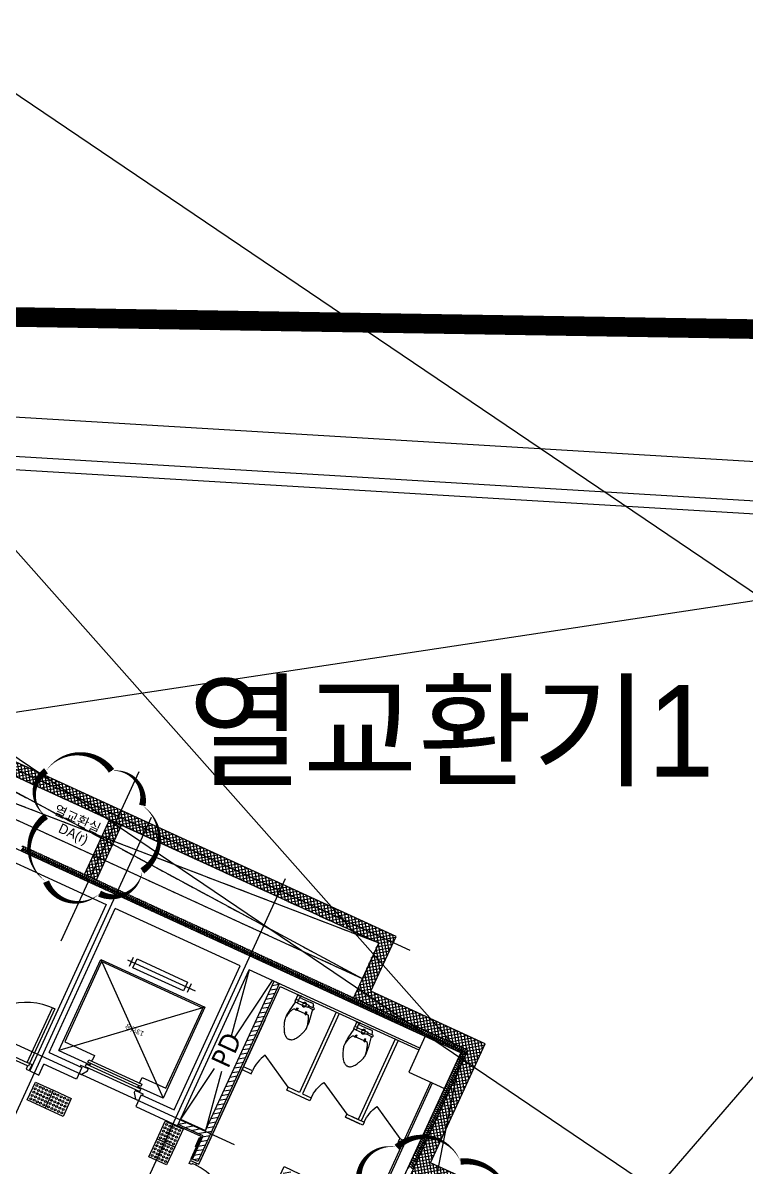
# Model space of a CAD drawing. Header units: millimetres. Extents: x -21000 to 567700, y 435000 to 850800.
# Drawn here: x 51210 to 62262, y 725484 to 742973 of the extents above; entities that cross this region are included whole.
import ezdxf
from ezdxf.enums import TextEntityAlignment as Align
from ezdxf.xclip import XClip

# ---------------------------------------------------------------- set-up
doc = ezdxf.new("R2010")
doc.units = ezdxf.units.MM
doc.header["$LTSCALE"] = 700
doc.header["$XCLIPFRAME"] = 2
for name, pattern in [('AB_Pbase$0$AB_Pbase$0$CEN', [62, 60, -1, 0, -1]), ('AB_Pbase$0$AB_Pbase$0$HID', [2.3, 1.5, -0.8]), ('AB_Pbase$0$HIDDEN1', [0.375, 0.25, -0.125]), ('AB_Pbase$0$PHANTOMX2', [5, 2.5, -0.5, 0.5, -0.5, 0.5, -0.5]), ('AB_Pbase$0$주차장기둥$0$CEN', [62, 60, -1, 0, -1]), ('AB_Pbase$0$지하1층 동골조$0$PHANTOMX2', [5, 2.5, -0.5, 0.5, -0.5, 0.5, -0.5])]:
    doc.linetypes.add(name, pattern=pattern)
doc.layers.get('0').update_dxf_attribs({"color": 2})
for name, color, linetype, plot in [('2001 수정', 151, 'Continuous', False), ('AB_Pbase$0$AB_Pbase$0$Defponts', 161, 'Continuous', False), ('AB_Pbase$0$AB_Pbase_지붕층_구조도void$0$DEF_TEXT', 221, 'Continuous', False), ('AB_Pbase$0$AB_Pbase_지하1층_구조도void$0$DEF_TEXT', 221, 'Continuous', False), ('AB_Pbase$0$Defponts', 161, 'Continuous', False), ('AB_Pbase$0$지하1층 동골조$0$Defpoints1', 235, 'Continuous', False)]:
    doc.layers.add(name, color=color, linetype=linetype, plot=plot)
for name, color, linetype in [('AB_Pbase$0$AA-XXXX-CNTL', 1, 'Continuous'), ('AB_Pbase$0$AB_Pbase$0$AB_Shops$0$AB_Shops$0$점자블럭', 5, 'Continuous'), ('AB_Pbase$0$AB_Pbase$0$CEN', 1, 'AB_Pbase$0$AB_Pbase$0$CEN'), ('AB_Pbase$0$AB_Pbase$0$DOOR', 4, 'Continuous'), ('AB_Pbase$0$AB_Pbase$0$ELE8', 8, 'Continuous'), ('AB_Pbase$0$AB_Pbase$0$FIN', 6, 'Continuous'), ('AB_Pbase$0$AB_Pbase$0$insul', 8, 'Continuous'), ('AB_Pbase$0$AB_Pbase$0$void', 1, 'AB_Pbase$0$AB_Pbase$0$HID'), ('AB_Pbase$0$AB_Pbase$0$WIN', 4, 'Continuous'), ('AB_Pbase$0$AB_Pbase$0$WIN1', 1, 'Continuous'), ('AB_Pbase$0$AB_Pbase$0$지하벽체', 7, 'Continuous'), ('AB_Pbase$0$AB_Shops$0$BF 검토1', 10, 'Continuous'), ('AB_Pbase$0$AB_Shops$0$fix', 6, 'Continuous'), ('AB_Pbase$0$AB_Shops$0$TOIL', 4, 'Continuous'), ('AB_Pbase$0$da-open con', 1, 'Continuous'), ('AB_Pbase$0$da-open hid', 8, 'AB_Pbase$0$HIDDEN1'), ('AB_Pbase$0$DOOR', 4, 'Continuous'), ('AB_Pbase$0$FIN', 6, 'Continuous'), ('AB_Pbase$0$HAT', 8, 'Continuous'), ('AB_Pbase$0$HAT-BR', 5, 'Continuous'), ('AB_Pbase$0$INS', 8, 'Continuous'), ('AB_Pbase$0$SITE', 3, 'AB_Pbase$0$PHANTOMX2'), ('AB_Pbase$0$TEX', 3, 'Continuous'), ('AB_Pbase$0$WAL', 3, 'Continuous'), ('AB_Pbase$0$주차장기둥$0$CEN_P', 244, 'AB_Pbase$0$주차장기둥$0$CEN')]:
    doc.layers.add(name, color=color, linetype=linetype)
doc.styles.add('AB_Pbase$0$AB_Pbase$0$돋움', font='')
doc.styles.add('AB_Pbase$0$AB_Pbase_지붕층_구조도void$0$AB_site$0$AB_site$0$돋움', font='')
doc.styles.add('AB_Pbase$0$돋움', font='')
doc.styles.add('AB_Pbase$0$돋음체', font='malgun.ttf')
doc.styles.get('AB_Pbase$0$AB_Pbase$0$돋움').set_extended_font_data('Dotum')
doc.styles.get('AB_Pbase$0$AB_Pbase_지붕층_구조도void$0$AB_site$0$AB_site$0$돋움').set_extended_font_data('Dotum')
doc.styles.get('AB_Pbase$0$돋움').set_extended_font_data('Dotum')

# ---------------------------------------------------------------- blocks, each defined once
blk = doc.blocks.new('AB_Pbase$0$SITE0917')
at = {"layer": 'AB_Pbase$0$SITE', "ltscale": 4, "const_width": 300, "flags": 128}
blk.add_lwpolyline([(166790, 14282), (166796, 12458), (166803, 9905), (165179, 5176), (118539, -54372), (114046, -52298), (105316, -48298), (96846, -44418), (95856, -43968), (88256, -40478), (81076, -37188), (79666, -36528), (79666, -36528), (79666, -36528), (51296, -23518), (51296, -23518), (51296, -23518), (51296, -23518), (24886, -11398), (16536, -7578), (0, 0), (0, 0), (4267, 9299), (5687, 12403), (9896, 21572), (16196, 35292), (20268, 44180), (40845, 43843), (85590, 33566), (130335, 23288), (156238, 14282), (166790, 14282)], dxfattribs=at)
blk = doc.blocks.new('AB_Pbase$0$AB_Pbase$0$A$C2B26199C')
at = {"layer": 'AB_Pbase$0$AB_Pbase$0$ELE8'}
for p, q in [((1055, 1011), (1055, 2001)), ((1100, 2016), (1100, 1036))]:
    blk.add_line(p, q, dxfattribs=at)
at = {"layer": 'AB_Pbase$0$AB_Pbase$0$WIN'}
for points in [[(1055, 2001), (1000, 2001), (1000, 2056), (1100, 2056), (1100, 2016), (1055, 2016)], [(1055, 1011), (1000, 1011), (1000, 956), (1100, 956), (1100, 996), (1055, 996)], [(1100, 996), (1100, 1036), (2020, 1036), (2020, 996)]]:
    blk.add_lwpolyline(points, close=True, dxfattribs=at)
at = {"layer": 'AB_Pbase$0$AB_Pbase$0$WIN1'}
blk.add_arc((1010, 1010), 1010, 359.2049, 84.8935, dxfattribs=at)
blk = doc.blocks.new('AB_Pbase$0$AB_Pbase$0$AB_Shops$0$AB_Shops$0$점자블럭')
at = {"layer": 'AB_Pbase$0$AB_Pbase$0$AB_Shops$0$AB_Shops$0$점자블럭', "extrusion": (0, 0, -1)}
blk.add_lwpolyline([(0, 0), (300, 0), (300, 300), (0, 300)], close=True, dxfattribs=at)
at = {"layer": 'AB_Pbase$0$AB_Pbase$0$AB_Shops$0$AB_Shops$0$점자블럭', "color": 250}
for centre in [(-260, 260), (-260, 205), (-205, 260), (-205, 205), (-150, 260), (-150, 205), (-95, 260), (-95, 205), (-40, 260), (-40, 205), (-260, 150), (-260, 95), (-260, 40), (-205, 150), (-205, 95), (-205, 40), (-150, 150), (-150, 95), (-150, 40), (-95, 150), (-95, 95), (-95, 40), (-40, 150), (-40, 95), (-40, 40)]:
    blk.add_circle(centre, 15, dxfattribs=at)
blk = doc.blocks.new('AB_Pbase$0$AB_Shops$0$A$C4FB110F822')
at = {"layer": 'AB_Pbase$0$AB_Shops$0$fix'}
for p, q in [((10, 400), (38, 558)), ((20, 670), (15, 680)), ((15, 680), (85, 680)), ((30, 670), (20, 670)), ((30, 595), (30, 670)), ((30, 670), (70, 670)), ((65, 600), (165, 600)), ((65, 560), (165, 560)), ((80, 670), (70, 670)), ((70, 670), (70, 649)), ((70, 595), (70, 649)), ((85, 680), (80, 670)), ((105, 650), (180, 650)), ((180, 650), (255, 650)), ((195, 600), (245, 600)), ((245, 560), (195, 560)), ((245, 600), (245, 560)), ((310, 625), (316, 594)), ((316, 594), (330, 595)), ((321, 566), (350, 400)), ((330, 565), (321, 566)), ((65, 460), (180, 460)), ((95, 490), (115, 490)), ((95, 450), (95, 490)), ((115, 450), (95, 450)), ((115, 490), (115, 450)), ((180, 460), (295, 460)), ((245, 490), (245, 450)), ((265, 490), (245, 490)), ((245, 450), (265, 450)), ((265, 450), (265, 490))]:
    blk.add_line(p, q, dxfattribs=at)
blk.add_lwpolyline([(245, 590), (316, 594, -1.060552)], format="xyb", dxfattribs=at)
blk.add_lwpolyline([(321, 566), (245, 570)], dxfattribs=at)
for centre in [(50, 580), (180, 580)]:
    blk.add_circle(centre, 25, dxfattribs=at)
for centre, radius, start, end in [((50, 580), 25, 143.1301, 241.0628), ((105, 187), 463, 90, 94.3383), ((180, 580), 35, 34.8499, 145.1501), ((180, 580), 35, 214.8499, 325.1501), ((255, 187), 463, 84.2894, 90), ((301, 643), 5.01, 27.0737, 84.2894), ((287, 636), 20, 14.0362, 27.0737), ((63, 580), 251, 10.3597, 14.0362), ((331, 580), 15, 266.6335, 93.3665), ((773, 268), 775, 170.1534, 175.2364), ((597, 209), 599, 164.0546, 168.3435), ((246, 309), 234, 157.1947, 164.0546), ((309, 283), 303, 153.4349, 157.1947), ((463, 206), 475, 150.4325, 153.4349), ((202, 354), 174, 143.1301, 150.4325), ((65, 456), 3.54, 90, 143.1301), ((295, 448), 12.3, 45, 90), ((265, 418), 54.8, 24.0722, 45), ((49, 321), 291, 20.556, 24.0722), ((-206, 226), 564, 18.0286, 20.556), ((-682, 71), 1064, 15.9454, 18.0286), ((-455, 136), 828, 13.5834, 15.9454), ((-413, 268), 775, 4.7636, 9.8466), ((441, 295), 441, 175.2364, 181.9723), ((303, 290), 304, 181.9723, 188.7462), ((214, 277), 213, 188.7462, 196.8361), ((340, 262), 337, 168.3435, 175.6013), ((446, 347), 456, 196.8361, 198.4349), ((969, 521), 1007, 198.4349, 199.5108), ((550, 373), 562, 199.5108, 203.9625), ((-190, 373), 562, 336.0375, 340.4892), ((-609, 521), 1007, 340.4892, 341.5651), ((-86, 347), 456, 341.5651, 343.1639), ((113, 273), 244, 4.3987, 13.5834), ((146, 277), 213, 343.1639, 351.2538), ((57, 290), 304, 351.2538, 358.0277), ((-81, 295), 441, 358.0277, 4.7636), ((847, 505), 887, 203.9625, 207.5073), ((253, 195), 217, 207.5073, 216.8699), ((297, 229), 273, 216.8699, 225.2192), ((221, 152), 165, 225.2192, 236.3099), ((176, 84), 82.6, 236.3099, 252.0099), ((183, 108), 108, 252.0099, 260.5377), ((180, 88), 87.7, 260.5377, 270), ((180, 88), 87.7, 270, 279.4623), ((177, 108), 108, 279.4623, 287.9901), ((184, 84), 82.6, 287.9901, 303.6901), ((139, 152), 165, 303.6901, 314.7808), ((63, 229), 273, 314.7808, 323.1301), ((107, 195), 217, 323.1301, 332.4927), ((-487, 505), 887, 332.4927, 336.0375)]:
    blk.add_arc(centre, radius, start, end, dxfattribs=at)
blk = doc.blocks.new('AB_Pbase$0$D1000', base_point=(743247, 415397))
at = {"layer": 'AB_Pbase$0$DOOR'}
for points in [[(743317, 415397), (743277, 415397), (743277, 416337), (743317, 416337)], [(743277, 415397), (743277, 415342), (743297, 415342), (743297, 415297), (743247, 415297), (743247, 415397)], [(744217, 415397), (744217, 415342), (744197, 415342), (744197, 415297), (744247, 415297), (744247, 415397)]]:
    blk.add_lwpolyline(points, close=True, dxfattribs=at)
blk.add_arc((743277, 415397), 940, 0, 90, dxfattribs=at)
blk = doc.blocks.new('AB_Pbase$0$지하1층 동골조')
at = {"layer": 'AB_Pbase$0$지하1층 동골조$0$Defpoints1', "linetype": 'AB_Pbase$0$지하1층 동골조$0$PHANTOMX2', "ltscale": 2, "flags": 128}
blk.add_lwpolyline([(48251, 68654), (37700, 68654), (11797, 77660), (-32949, 87937), (-77694, 98214), (-98271, 98552)], dxfattribs=at)
blk = doc.blocks.new('AB_Pbase$0$AB_Pbase_지하1층_골조')
for p, q in [((49381, 737051), (69994, 735814)), ((49755, 736428), (70382, 735190)), ((57358, 727484), (47687, 731921)), ((54530, 728561), (52621, 729437)), ((53520, 726362), (54530, 728561)), ((54530, 728561), (54520, 728565)), ((53573, 726117), (54666, 728499)), ((57274, 727302), (54666, 728499)), ((51612, 727238), (52112, 727008)), ((52028, 726826), (51528, 727056)), ((52112, 727008), (52028, 726826)), ((55052, 721500), (57471, 726771)), ((55234, 721416), (57653, 726688)), ((53020, 726591), (52937, 726409)), ((53020, 726591), (53520, 726362)), ((52937, 726409), (53573, 726117))]:
    blk.add_line(p, q)
for points in [[(50382, 727604), (46247, 729501), (47331, 731864), (52485, 729500), (51317, 726955), (51453, 726892), (51528, 727056)], [(51612, 727238), (52621, 729437)]]:
    blk.add_lwpolyline(points)
blk.add_lwpolyline([(57653, 726688), (57903, 727233), (57358, 727484), (57108, 726938)], close=True)
blk = doc.blocks.new('AB_Pbase$0$주차장기둥$0$cen 1bl 지하')
at = {"layer": 'AB_Pbase$0$주차장기둥$0$CEN_P', "color": 5}
for p, q in [((-5127, 52766), (139020, 39974)), ((-5869, 44399), (138277, 31607))]:
    blk.add_line(p, q, dxfattribs=at)
blk = doc.blocks.new('AB_Pbase$0$주차장기둥')
at = {"rotation": 1.99999810188403}
blk.add_blockref('AB_Pbase$0$주차장기둥$0$cen 1bl 지하', (-253926, 27514), dxfattribs=at)
blk = doc.blocks.new('AB_Pbase$0$AB_Pbase_지붕층_구조도void')
for p, q in [((-1277, -4222), (7016, -8687)), ((7267, -8142), (-1527, -4767))]:
    blk.add_line(p, q)
blk.add_lwpolyline([(7267, -8142), (7016, -8687), (-1527, -4767), (-1277, -4222), (7267, -8142)])
at = {"layer": 'AB_Pbase$0$AB_Pbase_지붕층_구조도void$0$DEF_TEXT', "style": 'AB_Pbase$0$AB_Pbase_지붕층_구조도void$0$AB_site$0$AB_site$0$돋움'}
for s, p in [('열교환실', (2665, -6247)), ('DA(r)', (2595, -6490))]:
    blk.add_text(s, height=150, rotation=335.443, dxfattribs=at).set_placement(p, align=Align.MIDDLE)
blk = doc.blocks.new('AB_Pbase$0$AB_Pbase_지하1층_구조도void', base_point=(49381, 737051))
at = {"linetype": 'ByBlock'}
for p, q in [((57903, 727233), (49755, 736428)), ((47687, 731921), (69604, 735237)), ((52481, 715418), (69604, 735237)), ((57903, 727233), (55319, 714116))]:
    blk.add_line(p, q, dxfattribs=at)
blk.add_lwpolyline([(56648, 728910), (56398, 728364), (47854, 732284), (48104, 732830)], close=True, dxfattribs=at)
for points in [[(56398, 728364), (48104, 732830)], [(47854, 732284), (56648, 728910)]]:
    blk.add_lwpolyline(points, dxfattribs=at)
at = {"layer": 'AB_Pbase$0$AB_Pbase_지하1층_구조도void$0$DEF_TEXT'}
for p, q in [((49755, 736428), (69604, 735237)), ((57903, 727233), (47687, 731921)), ((52481, 715418), (57903, 727233))]:
    blk.add_line(p, q, dxfattribs=at)
blk = doc.blocks.new('AB_Pbase$0$실명')
at = {"layer": 'AB_Pbase$0$Defponts', "style": 'AB_Pbase$0$돋움'}
blk.add_text('열교환기1 상부', height=1400, dxfattribs=at).set_placement((74739, -99397))
blk = doc.blocks.new('AB_Pbase')
at = {"layer": 'AB_Pbase$0$HAT'}
h = blk.add_hatch(dxfattribs=at)
h.set_pattern_fill('NET', color=256, scale=15, angle=100)
h.paths.add_polyline_path([(48104, 732830), (52535, 730797), (52151, 729961), (52333, 729877), (52717, 730713), (56639, 728914), (56264, 728073), (58009, 727273), (54371, 719342), (54553, 719259), (56646, 723822), (57691, 723342), (57746, 723460), (60717, 722097), (58958, 719496), (59124, 719384), (62205, 723940), (62039, 724052), (60831, 722265), (57874, 723621), (58529, 725048), (57438, 725549), (58274, 727371), (56529, 728172), (56913, 729008), (48506, 732866), (48433, 732899), (48306, 732957), (48324, 732949), (48188, 733012)])
h.paths.add_polyline_path([(57355, 725367), (56729, 724003)], flags=0)
h.paths.add_polyline_path([(57355, 725367), (56729, 724003)], flags=16)
h.paths.add_polyline_path([(56730, 724003), (57355, 725367), (58264, 724950), (57638, 723587)], flags=16)
at = {"layer": 'AB_Pbase$0$HAT-BR'}
h = blk.add_hatch(dxfattribs=at)
h.set_pattern_fill('ANSI31', color=256, scale=20, angle=145)
edge = h.paths.add_edge_path()
edge.add_line((56187, 723972), (54823, 724598))
edge.add_line((54823, 724598), (54544, 723989))
edge.add_line((54544, 723989), (53317, 724552))
edge.add_line((53317, 724552), (53359, 724643))
edge.add_line((53359, 724643), (54404, 724163))
edge.add_line((54404, 724163), (54725, 724863))
edge.add_line((54725, 724863), (54907, 724779))
edge.add_line((54907, 724779), (55215, 725452))
edge.add_line((55215, 725452), (55397, 725369))
edge.add_line((55397, 725369), (55088, 724696))
edge.add_line((55088, 724696), (56270, 724154))
edge.add_line((56270, 724154), (56187, 723972))
edge.add_line((54651, 721585), (54689, 721667))
edge.add_line((54689, 721667), (52544, 722651))
edge.add_line((52544, 722651), (52961, 723560))
edge.add_line((52961, 723560), (52879, 723597))
edge.add_line((52879, 723597), (52274, 722279))
edge.add_line((52274, 722279), (52356, 722242))
edge.add_line((52356, 722242), (52506, 722569))
edge.add_line((52506, 722569), (54651, 721585))
edge.add_line((50380, 718032), (49699, 718345))
edge.add_line((49699, 718345), (49661, 718263))
edge.add_line((49661, 718263), (50343, 717950))
edge.add_line((49717, 716587), (49036, 716900))
edge.add_line((49036, 716900), (48998, 716818))
edge.add_line((48998, 716818), (49680, 716505))
h.paths.add_polyline_path([(53882, 725568), (53801, 725606), (53963, 725960), (53582, 726136), (53619, 726217), (54001, 726042), (55048, 728324), (55129, 728286)])
h.paths.add_polyline_path([(42881, 697708), (42799, 697746), (45343, 703290), (45425, 703252)])
edge = h.paths.add_edge_path()
edge.add_line((50380, 718032), (50343, 717950))
edge.add_line((49717, 716587), (49680, 716505))
edge.add_line((51013, 715431), (48469, 709887))
edge.add_line((48469, 709887), (48388, 709925))
edge.add_line((48388, 709925), (50932, 715469))
edge.add_line((50932, 715469), (51013, 715431))
edge.add_line((48219, 709342), (45675, 703798))
edge.add_line((45675, 703798), (45593, 703835))
edge.add_line((45593, 703835), (48137, 709379))
edge.add_line((48137, 709379), (48219, 709342))
at = {"layer": 'AB_Pbase$0$AA-XXXX-CNTL'}
for p, q in [((47101, 733400), (57122, 728802)), ((52980, 731528), (51792, 728937)), ((50839, 725733), (53178, 730832)), ((52817, 724649), (55223, 729893))]:
    blk.add_line(p, q, dxfattribs=at)
at = {"layer": 'AB_Pbase$0$AB_Pbase$0$CEN'}
blk.add_line((50851, 727477), (54441, 725829), dxfattribs=at)
at = {"layer": 'AB_Pbase$0$AB_Pbase$0$ELE8'}
for p, q in [((52401, 728658), (53352, 726536)), ((52810, 728651), (53842, 728178)), ((52838, 728556), (52901, 728692)), ((53782, 728288), (53720, 728152))]:
    blk.add_line(p, q, dxfattribs=at)
for points in [[(53991, 727928), (51762, 727265), (52401, 728658), (53991, 727928), (53352, 726536), (52966, 726713), (52971, 726724), (52980, 726720)], [(53005, 726774), (52996, 726778), (53032, 726856), (53395, 726689), (53958, 727916), (52413, 728625), (51850, 727398), (52305, 727189), (52269, 727112), (52260, 727116)], [(51762, 727265), (52239, 727046), (52244, 727057), (52235, 727062), (52244, 727057)]]:
    blk.add_lwpolyline(points, dxfattribs=at)
for points in [[(53728, 728313), (53665, 728177), (52893, 728531), (52955, 728667)], [(53015, 726676), (52179, 727060), (52162, 727023), (52999, 726640)], [(52203, 727087), (52220, 727124), (53028, 726752), (53012, 726716)]]:
    blk.add_lwpolyline(points, close=True, dxfattribs=at)
for points in [[(52198, 726957, 0.066661), (52199, 726958), (52209, 726980, 0.414214), (52206, 726987), (52097, 727037, 0.414214), (52090, 727034), (52084, 727021)], [(52070, 726917), (52103, 726902, 0.338213), (52109, 726904), (52198, 726957)], [(52916, 726627, -0.066661), (52917, 726629), (52927, 726651, -0.414214), (52933, 726653), (53042, 726603, -0.414214), (53045, 726596), (53039, 726583)], [(52970, 726504), (52937, 726520, -0.338213), (52934, 726525), (52916, 726627)]]:
    blk.add_lwpolyline(points, format="xyb", dxfattribs=at)
at = {"layer": 'AB_Pbase$0$AB_Pbase$0$FIN'}
blk.add_line((54906, 727728), (53910, 725556), dxfattribs=at)
blk.add_lwpolyline([(53782, 725614), (53937, 725951), (53573, 726117)], dxfattribs=at)
at = {"layer": 'AB_Pbase$0$AB_Pbase$0$insul'}
blk.add_lwpolyline([(57936, 727306), (56400, 728011)], dxfattribs=at)
at = {"layer": 'AB_Pbase$0$AB_Pbase$0$void'}
for p, q in [((54666, 728499), (54001, 726042)), ((55020, 728336), (53619, 726217))]:
    blk.add_line(p, q, dxfattribs=at)
at = {"layer": 'AB_Pbase$0$AB_Pbase$0$지하벽체'}
blk.add_line((54530, 728561), (54520, 728565), dxfattribs=at)
at = {"layer": 'AB_Pbase$0$AB_Shops$0$BF 검토1', "color": 6}
blk.add_lwpolyline([(53846, 725800), (53908, 725936), (53926, 725928), (53885, 725837), (53864, 725792), (53846, 725800)], dxfattribs=at)
at = {"layer": 'AB_Pbase$0$AB_Shops$0$BF 검토1', "color": 8}
blk.add_solid([(53864, 725792), (53846, 725800), (53926, 725928), (53908, 725936)], dxfattribs=at)
at = {"layer": 'AB_Pbase$0$AB_Shops$0$TOIL'}
for p, q in [((56044, 727833), (55481, 726606)), ((56898, 727441), (56335, 726214)), ((56944, 727420), (56381, 726193)), ((55242, 726661), (55263, 726706))]:
    blk.add_line(p, q, dxfattribs=at)
for points in [[(55999, 727854), (55435, 726627), (55263, 726706), (54911, 727193, 0.129327), (54717, 726957)], [(55617, 726544, -0.129327), (55811, 726780), (56163, 726294)], [(56244, 726256), (56426, 726173, -0.129327), (56620, 726409), (56972, 725922)]]:
    blk.add_lwpolyline(points, format="xyb", dxfattribs=at)
for points in [[(54560, 726974), (54697, 726911), (54717, 726957), (54581, 727019)], [(55481, 726606), (55617, 726544), (55596, 726498), (55242, 726661)], [(56142, 726248), (56163, 726294), (56335, 726214)], [(56426, 726173), (56405, 726127), (56142, 726248), (56360, 726148)], [(56951, 725877), (56972, 725922), (57035, 725893)], [(57014, 725848), (56951, 725877)]]:
    blk.add_lwpolyline(points, dxfattribs=at)
at = {"layer": 'AB_Pbase$0$FIN'}
blk.add_line((49880, 736220), (69474, 735044), dxfattribs=at)
for points in [[(53937, 725951), (53770, 725587), (53897, 725529), (55144, 728246), (57262, 727275)], [(53444, 724636), (54389, 724203), (54710, 724903), (54892, 724819), (55201, 725492), (55437, 725383), (55128, 724711), (56255, 724194), (57444, 726784)]]:
    blk.add_lwpolyline(points, dxfattribs=at)
at = {"layer": 'AB_Pbase$0$INS'}
for points in [[(51194, 730379, -1.337394), (51219, 730368), (51191, 730335, 1.337394), (51216, 730323), (51223, 730366, -1.337395), (51249, 730354), (51220, 730321, 1.337394), (51246, 730309), (51252, 730353, -1.337394), (51278, 730341), (51249, 730308, 1.337394), (51275, 730296), (51281, 730339, -1.337395), (51307, 730328), (51278, 730295, 1.337395), (51304, 730283), (51310, 730326, -1.337394), (51336, 730314), (51307, 730281, 1.337394), (51333, 730269), (51339, 730313, -1.337394), (51365, 730301), (51336, 730268, 1.337395), (51362, 730256), (51368, 730299, -1.337395), (51394, 730288), (51365, 730255, 1.337394), (51391, 730243), (51397, 730286, -1.337394), (51423, 730274), (51394, 730241, 1.337394), (51420, 730229), (51426, 730273, -1.337394), (51452, 730261), (51423, 730228, 1.337394), (51449, 730216), (51455, 730259, -1.337394), (51481, 730248), (51452, 730215, 1.337394), (51478, 730203), (51485, 730246, -1.337394), (51510, 730234), (51482, 730201, 1.337395), (51507, 730189), (51514, 730233, -1.337395), (51539, 730221), (51511, 730188, 1.337395), (51536, 730176), (51543, 730219, -1.337395), (51568, 730208), (51540, 730174, 1.337394), (51566, 730163), (51572, 730206, -1.337394), (51598, 730194), (51569, 730161, 1.337394), (51595, 730149), (51601, 730193, -1.337394), (51627, 730181), (51598, 730148, 1.337394), (51624, 730136), (51630, 730179, -1.337395), (51656, 730167), (51627, 730134, 1.337395), (51653, 730123), (51659, 730166, -1.337395), (51685, 730154), (51656, 730121, 1.337395), (51682, 730109), (51688, 730153, -1.337394), (51714, 730141), (51685, 730108, 1.337395), (51711, 730096), (51717, 730139, -1.337394), (51743, 730127), (51714, 730094, 1.337394), (51740, 730083), (51746, 730126, -1.337394), (51772, 730114), (51743, 730081, 1.337394), (51769, 730069), (51775, 730113, -1.337394), (51801, 730101), (51772, 730068, 1.337395), (51798, 730056), (51804, 730099, -1.337394), (51830, 730087), (51801, 730054, 1.337394), (51827, 730043), (51834, 730086, -1.337394), (51859, 730074), (51831, 730041, 1.337394), (51856, 730029), (51863, 730073, -1.337394), (51888, 730061), (51860, 730028, 1.337394), (51885, 730016), (51892, 730059, -1.337394), (51918, 730047), (51889, 730014, 1.337394), (51915, 730003), (51921, 730046, -1.337394), (51947, 730034), (51918, 730001, 1.337394), (51944, 729989), (51950, 730033, -1.337395), (51976, 730021), (51947, 729988, 1.337395), (51973, 729976), (51979, 730019, -1.337395), (52005, 730007), (51976, 729974, 1.337395), (52002, 729962), (52008, 730006, -1.337394), (52034, 729994), (52005, 729961, 1.337394), (52031, 729949), (52037, 729993, -1.337395), (52063, 729981), (52034, 729948, 1.337395), (52060, 729936), (52066, 729979, -1.337394), (52092, 729967), (52063, 729934, 1.337394), (52089, 729922), (52095, 729966, -1.337395), (52121, 729954), (52092, 729921, 1.337395), (52118, 729909), (52124, 729952, -1.337395), (52150, 729941), (52121, 729908, 1.337395), (52147, 729896), (52153, 729939, -1.337395), (52179, 729927), (52151, 729894, 1.337394), (52176, 729882), (52183, 729926, -1.337395), (52208, 729914), (52180, 729881, 1.337395), (52205, 729869), (52212, 729912, -1.337395), (52237, 729901), (52209, 729868, 1.337394), (52234, 729856), (52241, 729899, -1.337394), (52267, 729887), (52238, 729854, 1.337394), (52264, 729842), (52270, 729886, -1.337394), (52296, 729874), (52267, 729841, 1.337395), (52293, 729829), (52299, 729872, -1.337395), (52325, 729861), (52296, 729828, 1.337395), (52322, 729816), (52328, 729859, -1.337394), (52354, 729847), (52325, 729814, 1.337394), (52351, 729802), (52357, 729846, -1.337394), (52383, 729834), (52354, 729801, 1.337394), (52380, 729789), (52386, 729832, -1.337395), (52412, 729821), (52383, 729788, 1.337394), (52409, 729776), (52415, 729819, -1.337394), (52441, 729807), (52412, 729774, 1.337394), (52438, 729762), (52444, 729806, -1.337394), (52470, 729794), (52441, 729761, 1.337394), (52467, 729749), (52473, 729792, -1.337395), (52499, 729781), (52470, 729748, 1.337395), (52496, 729736), (52503, 729779, -1.337395), (52528, 729767), (52500, 729734, 1.337395), (52525, 729722), (52532, 729766, -1.337395), (52557, 729754), (52529, 729721, 1.337395), (52554, 729709), (52561, 729752, -1.337394), (52586, 729741), (52558, 729707, 1.337394), (52584, 729696), (52590, 729739, -1.337394), (52616, 729727), (52587, 729694, 1.337394), (52613, 729682), (52619, 729726, -1.337394), (52645, 729714), (52616, 729681, 1.337395), (52642, 729669), (52648, 729712, -1.337395), (52674, 729700), (52645, 729667, 1.337394), (52671, 729656), (52677, 729699, -1.337394), (52703, 729687), (52674, 729654, 1.337395), (52700, 729642), (52706, 729686, -1.337394), (52732, 729674), (52703, 729641, 1.337394), (52729, 729629), (52735, 729672, -1.337395), (52761, 729660), (52732, 729627, 1.337394), (52758, 729616), (52764, 729659, -1.337394), (52790, 729647), (52761, 729614, 1.337395), (52787, 729602), (52793, 729646, -1.337395), (52819, 729634), (52790, 729601, 1.337395), (52816, 729589), (52822, 729632, -1.337394), (52848, 729620), (52819, 729587, 1.337394), (52845, 729576), (52852, 729619, -1.337395), (52877, 729607), (52849, 729574, 1.337394), (52874, 729562), (52881, 729606, -1.337394), (52906, 729594), (52878, 729561, 1.337395), (52903, 729549), (52910, 729592, -1.337394), (52936, 729580), (52907, 729547, 1.337394), (52933, 729536), (52939, 729579, -1.337394), (52965, 729567), (52936, 729534, 1.337394), (52962, 729522), (52968, 729566, -1.337394), (52994, 729554), (52965, 729521, 1.337395), (52991, 729509), (52997, 729552, -1.337395), (53023, 729540), (52994, 729507, 1.337394), (53020, 729495), (53026, 729539, -1.337395), (53052, 729527), (53023, 729494, 1.337395), (53049, 729482), (53055, 729526, -1.337395), (53081, 729514), (53052, 729481, 1.337394), (53078, 729469), (53084, 729512, -1.337394), (53110, 729500), (53081, 729467, 1.337394), (53107, 729455), (53113, 729499, -1.337394), (53139, 729487), (53110, 729454, 1.337394), (53136, 729442), (53142, 729485, -1.337395), (53168, 729474), (53139, 729441, 1.337395), (53165, 729429), (53171, 729472, -1.337394), (53197, 729460), (53168, 729427, 1.337394), (53194, 729415), (53201, 729459, -1.337394), (53226, 729447), (53198, 729414, 1.337394), (53223, 729402), (53230, 729445, -1.337394), (53255, 729434), (53227, 729401, 1.337394), (53252, 729389), (53259, 729432, -1.337394), (53285, 729420), (53256, 729387, 1.337394), (53282, 729375), (53288, 729419, -1.337394), (53314, 729407), (53285, 729374, 1.337395), (53311, 729362), (53317, 729405, -1.337395), (53343, 729394), (53314, 729361, 1.337395), (53340, 729349), (53346, 729392, -1.337394), (53372, 729380), (53343, 729347, 1.337394), (53369, 729335), (53375, 729379, -1.337394), (53401, 729367), (53372, 729334, 1.337394), (53398, 729322), (53404, 729365, -1.337394), (53430, 729354), (53401, 729321, 1.337394), (53427, 729309), (53433, 729352, -1.337394), (53459, 729340), (53430, 729307, 1.337394), (53456, 729295), (53462, 729339, -1.337394), (53488, 729327), (53459, 729294, 1.337394), (53485, 729282), (53491, 729325, -1.337395), (53517, 729314), (53488, 729280, 1.337395), (53514, 729269), (53520, 729312, -1.337394), (53546, 729300), (53518, 729267, 1.337395), (53543, 729255), (53550, 729299, -1.337395), (53575, 729287), (53547, 729254, 1.337394), (53572, 729242), (53579, 729285, -1.337394), (53604, 729273), (53576, 729240, 1.337394), (53601, 729229), (53608, 729272, -1.337394), (53634, 729260), (53605, 729227, 1.337394), (53631, 729215), (53637, 729259, -1.337395), (53663, 729247), (53634, 729214, 1.337395), (53660, 729202), (53666, 729245, -1.337394), (53692, 729233), (53663, 729200, 1.337395), (53689, 729189), (53695, 729232, -1.337395), (53721, 729220), (53692, 729187, 1.337395), (53718, 729175), (53724, 729219, -1.337394), (53750, 729207), (53721, 729174, 1.337394), (53747, 729162), (53753, 729205, -1.337394), (53779, 729193), (53750, 729160, 1.337394), (53776, 729149), (53782, 729192, -1.337395), (53808, 729180), (53779, 729147, 1.337395), (53805, 729135), (53811, 729179, -1.337394), (53837, 729167), (53808, 729134, 1.337394), (53834, 729122), (53840, 729165, -1.337395), (53866, 729153), (53837, 729120, 1.337395), (53863, 729109), (53870, 729152, -1.337395), (53895, 729140), (53867, 729107, 1.337395), (53892, 729095), (53899, 729139, -1.337395), (53924, 729127), (53896, 729094, 1.337395), (53921, 729082), (53928, 729125, -1.337394), (53953, 729113), (53925, 729080, 1.337394), (53951, 729069), (53957, 729112, -1.337395), (53983, 729100), (53954, 729067, 1.337394), (53980, 729055), (53986, 729099, -1.337394), (54012, 729087), (53983, 729054, 1.337394), (54009, 729042), (54015, 729085, -1.337394), (54041, 729073), (54012, 729040, 1.337395), (54038, 729028), (54044, 729072, -1.337395), (54070, 729060), (54041, 729027, 1.337394), (54067, 729015), (54073, 729059, -1.337394), (54099, 729047), (54070, 729014, 1.337395), (54096, 729002), (54102, 729045, -1.337394), (54128, 729033), (54099, 729000, 1.337394), (54125, 728988), (54131, 729032, -1.337394), (54157, 729020), (54128, 728987, 1.337394), (54154, 728975), (54160, 729018, -1.337394), (54186, 729007), (54157, 728974, 1.337395), (54183, 728962), (54189, 729005, -1.337395), (54215, 728993), (54186, 728960, 1.337395), (54212, 728948), (54219, 728992, -1.337395), (54244, 728980), (54216, 728947, 1.337395), (54241, 728935), (54248, 728978, -1.337395), (54273, 728967), (54245, 728934, 1.337394), (54270, 728922), (54277, 728965, -1.337394), (54303, 728953), (54274, 728920, 1.337394), (54300, 728908), (54306, 728952, -1.337394), (54332, 728940), (54303, 728907, 1.337395), (54329, 728895), (54335, 728938, -1.337395), (54361, 728927), (54332, 728894, 1.337394), (54358, 728882), (54364, 728925, -1.337394), (54390, 728913), (54361, 728880, 1.337395), (54387, 728868), (54393, 728912, -1.337395), (54419, 728900), (54390, 728867, 1.337395), (54416, 728855), (54422, 728898, -1.337395), (54448, 728887), (54419, 728854, 1.337395), (54445, 728842), (54451, 728885, -1.337394), (54477, 728873), (54448, 728840, 1.337394), (54474, 728828), (54480, 728872, -1.337395), (54506, 728860), (54477, 728827, 1.337395), (54503, 728815), (54509, 728858, -1.337395), (54535, 728847), (54506, 728813, 1.337395), (54532, 728802), (54538, 728845, -1.337395), (54564, 728833), (54536, 728800, 1.337394), (54561, 728788), (54568, 728832, -1.337394), (54593, 728820), (54565, 728787, 1.337394), (54590, 728775), (54597, 728818, -1.337394), (54622, 728806), (54594, 728773, 1.337394), (54619, 728762), (54626, 728805, -1.337394), (54652, 728793), (54623, 728760, 1.337395), (54649, 728748), (54655, 728792, -1.337395), (54681, 728780), (54652, 728747, 1.337395), (54678, 728735), (54684, 728778, -1.337394), (54710, 728766), (54681, 728733, 1.337394), (54707, 728722), (54713, 728765, -1.337394), (54739, 728753), (54710, 728720, 1.337394), (54736, 728708), (54742, 728752, -1.337394), (54768, 728740), (54739, 728707, 1.337395), (54765, 728695), (54771, 728738, -1.337394), (54797, 728726), (54768, 728693, 1.337394), (54794, 728682), (54800, 728725, -1.337394), (54826, 728713), (54797, 728680, 1.337394), (54823, 728668), (54829, 728712, -1.337394), (54855, 728700), (54826, 728667, 1.337395), (54852, 728655), (54858, 728698, -1.337395), (54884, 728686), (54855, 728653, 1.337394), (54881, 728642), (54888, 728685, -1.337394), (54913, 728673), (54885, 728640, 1.337395), (54910, 728628), (54917, 728672, -1.337395), (54942, 728660), (54914, 728627, 1.337394), (54939, 728615), (54946, 728658, -1.337394), (54971, 728646), (54943, 728613, 1.337395), (54969, 728601), (54975, 728645, -1.337394), (55001, 728633), (54972, 728600, 1.337394), (54998, 728588), (55004, 728632, -1.337395), (55030, 728620), (55001, 728587, 1.337395), (55027, 728575), (55033, 728618, -1.337394), (55059, 728606), (55030, 728573, 1.337394), (55056, 728561), (55062, 728605, -1.337395), (55088, 728593), (55059, 728560, 1.337395), (55085, 728548), (55091, 728591, -1.337394), (55117, 728580), (55088, 728547, 1.337395), (55114, 728535), (55120, 728578, -1.337395), (55146, 728566), (55117, 728533, 1.337394), (55143, 728521), (55149, 728565, -1.337394), (55175, 728553), (55146, 728520, 1.337395), (55172, 728508), (55178, 728551, -1.337394), (55204, 728540), (55175, 728507, 1.337395), (55201, 728495), (55207, 728538, -1.337395), (55233, 728526), (55204, 728493, 1.337395), (55230, 728481), (55237, 728525, -1.337394), (55262, 728513), (55234, 728480, 1.337394), (55259, 728468), (55266, 728511, -1.337395), (55291, 728500), (55263, 728467, 1.337395), (55288, 728455), (55295, 728498, -1.337394), (55321, 728486), (55292, 728453, 1.337395), (55318, 728441), (55324, 728485, -1.337395), (55350, 728473), (55321, 728440, 1.337394), (55347, 728428), (55353, 728471, -1.337395), (55379, 728460), (55350, 728427, 1.337395), (55376, 728415), (55382, 728458, -1.337395), (55408, 728446), (55379, 728413, 1.337395), (55405, 728401), (55411, 728445, -1.337395), (55437, 728433), (55408, 728400, 1.337395), (55434, 728388), (55440, 728431, -1.337395), (55466, 728420), (55437, 728386, 1.337395), (55463, 728375), (55469, 728418, -1.337394), (55495, 728406), (55466, 728373, 1.337394), (55492, 728361), (55498, 728405, -1.337395), (55524, 728393), (55495, 728360, 1.337394), (55521, 728348), (55527, 728391, -1.337394), (55553, 728380), (55524, 728346, 1.337395), (55550, 728335), (55556, 728378, -1.337394), (55582, 728366), (55553, 728333, 1.337395), (55579, 728321), (55586, 728365, -1.337395), (55611, 728353), (55583, 728320, 1.337394), (55608, 728308), (55615, 728351, -1.337394), (55640, 728339), (55612, 728306, 1.337394), (55637, 728295), (55644, 728338, -1.337394), (55670, 728326), (55641, 728293, 1.337394), (55667, 728281), (55673, 728325, -1.337394), (55699, 728313), (55670, 728280, 1.337394), (55696, 728268), (55702, 728311, -1.337395), (55728, 728299), (55699, 728266, 1.337395), (55725, 728255), (55731, 728298, -1.337395), (55757, 728286), (55728, 728253, 1.337395), (55754, 728241), (55760, 728285, -1.337395), (55786, 728273), (55757, 728240, 1.337394), (55783, 728228), (55789, 728271, -1.337394), (55815, 728259), (55786, 728226, 1.337395), (55812, 728215), (55818, 728258, -1.337395), (55844, 728246), (55815, 728213, 1.337395), (55841, 728201), (55847, 728245, -1.337395), (55873, 728233), (55844, 728200, 1.337395), (55870, 728188), (55876, 728231, -1.337394), (55902, 728219), (55873, 728186, 1.337394), (55899, 728175), (55905, 728218, -1.337394), (55931, 728206), (55903, 728173, 1.337394), (55928, 728161), (55935, 728205, -1.337394), (55960, 728193), (55932, 728160, 1.337395), (55957, 728148), (55964, 728191, -1.337395), (55989, 728179), (55961, 728146, 1.337394), (55986, 728134), (55993, 728178, -1.337394), (56019, 728166), (55990, 728133, 1.337394), (56016, 728121), (56022, 728165, -1.337394), (56048, 728153), (56019, 728120, 1.337395), (56045, 728108), (56051, 728151, -1.337395), (56077, 728139), (56048, 728106, 1.337395), (56074, 728094), (56080, 728138, -1.337395), (56106, 728126), (56077, 728093, 1.337395), (56103, 728081), (56109, 728124, -1.337394), (56135, 728113), (56106, 728080, 1.337395), (56132, 728068), (56138, 728111, -1.337395), (56164, 728099), (56135, 728066, 1.337395), (56161, 728054), (56167, 728098, -1.337395), (56193, 728086), (56164, 728053, 1.337394), (56190, 728041), (56196, 728084, -1.337394), (56222, 728073), (56193, 728040, 1.337394), (56219, 728028), (56225, 728071, -1.337394), (56251, 728059), (56222, 728026, 1.337394), (56248, 728014), (56255, 728058, -1.337395), (56280, 728046), (56252, 728013, 1.337395), (56277, 728001), (56284, 728044, -1.337395), (56309, 728033), (56281, 728000, 1.337395), (56306, 727988), (56313, 728031, -1.337395), (56339, 728019), (56310, 727986, 1.337394), (56336, 727974), (56342, 728018, -1.337394), (56368, 728006), (56339, 727973, 1.337394), (56365, 727961), (56371, 728004, -1.337395), (56397, 727993), (56368, 727960, 1.337395), (56394, 727948), (56400, 727991, -1.337395), (56426, 727979), (56397, 727946, 1.337395), (56423, 727934), (56429, 727978, -1.337394), (56455, 727966), (56426, 727933, 1.337394), (56452, 727921), (56458, 727964, -1.337395), (56484, 727953), (56455, 727919, 1.337395), (56481, 727908), (56487, 727951, -1.337394), (56513, 727939), (56484, 727906, 1.337394), (56510, 727894), (56516, 727938, -1.337394), (56542, 727926), (56513, 727893, 1.337395), (56539, 727881), (56545, 727924, -1.337394), (56571, 727912), (56542, 727879, 1.337395), (56568, 727868), (56574, 727911, -1.337395), (56600, 727899), (56571, 727866, 1.337394), (56597, 727854), (56604, 727898, -1.337395), (56629, 727886), (56601, 727853, 1.337394), (56626, 727841), (56633, 727884, -1.337394), (56658, 727872), (56630, 727839, 1.337394), (56655, 727828), (56662, 727871, -1.337394), (56688, 727859), (56659, 727826, 1.337394), (56685, 727814), (56691, 727858, -1.337394), (56717, 727846), (56688, 727813, 1.337394), (56714, 727801), (56720, 727844, -1.337394), (56746, 727832), (56717, 727799, 1.337394), (56743, 727788), (56749, 727831, -1.337395), (56775, 727819), (56746, 727786, 1.337395), (56772, 727774), (56778, 727818, -1.337395), (56804, 727806), (56775, 727773, 1.337394), (56801, 727761), (56807, 727804, -1.337395), (56833, 727792), (56804, 727759, 1.337394), (56830, 727748), (56836, 727791, -1.337394), (56862, 727779), (56833, 727746, 1.337394), (56859, 727734), (56865, 727778, -1.337394), (56891, 727766), (56862, 727733, 1.337395), (56888, 727721), (56894, 727764, -1.337394), (56920, 727752), (56891, 727719, 1.337394), (56917, 727707), (56923, 727751, -1.337395), (56949, 727739), (56921, 727706, 1.337395), (56946, 727694), (56953, 727738, -1.337394), (56978, 727726), (56950, 727693, 1.337395), (56975, 727681), (56982, 727724, -1.337394), (57007, 727712), (56979, 727679, 1.337394), (57004, 727667), (57011, 727711, -1.337394), (57037, 727699), (57008, 727666, 1.337395), (57034, 727654), (57040, 727697, -1.337394), (57066, 727686), (57037, 727653, 1.337394), (57063, 727641), (57069, 727684, -1.337394), (57095, 727672), (57066, 727639, 1.337395), (57092, 727627), (57098, 727671, -1.337395), (57124, 727659), (57095, 727626, 1.337394), (57121, 727614), (57127, 727657, -1.337395), (57153, 727646), (57124, 727613, 1.337394), (57150, 727601), (57156, 727644, -1.337394), (57182, 727632), (57153, 727599, 1.337395), (57179, 727587), (57185, 727631, -1.337394), (57211, 727619), (57182, 727586, 1.337395), (57208, 727574), (57214, 727617, -1.337395), (57240, 727606), (57211, 727573, 1.337394), (57237, 727561), (57243, 727604, -1.337394), (57269, 727592), (57240, 727559, 1.337395), (57266, 727547), (57273, 727591, -1.337395), (57298, 727579), (57270, 727546, 1.337394), (57295, 727534), (57302, 727577, -1.337394), (57327, 727566), (57299, 727533, 1.337395), (57324, 727521), (57331, 727564, -1.337395), (57356, 727552), (57328, 727519, 1.337394), (57354, 727507), (57360, 727551, -1.337394), (57386, 727539), (57357, 727506, 1.337395), (57383, 727494), (57389, 727537, -1.337395), (57415, 727526), (57386, 727493, 1.337395), (57412, 727481), (57418, 727524, -1.337395), (57444, 727512), (57415, 727479, 1.337394), (57441, 727467), (57447, 727511, -1.337394), (57473, 727499), (57444, 727466, 1.337394), (57470, 727454), (57476, 727497, -1.337394), (57502, 727486), (57473, 727452, 1.337394), (57499, 727441), (57505, 727484, -1.337394), (57531, 727472), (57502, 727439, 1.337395), (57528, 727427), (57534, 727471, -1.337395), (57560, 727459), (57531, 727426, 1.337395), (57557, 727414), (57563, 727457, -1.337394), (57589, 727445), (57560, 727412, 1.337394), (57586, 727401), (57592, 727444, -1.337394), (57618, 727432), (57589, 727399, 1.337395), (57615, 727387), (57622, 727431, -1.337395), (57647, 727419), (57619, 727386, 1.337395), (57644, 727374), (57651, 727417, -1.337395), (57676, 727405), (57648, 727372, 1.337394), (57673, 727361), (57680, 727404, -1.337394), (57706, 727392), (57677, 727359, 1.337394), (57703, 727347), (57709, 727391, -1.337395), (57735, 727379), (57706, 727346, 1.337395), (57732, 727334), (57738, 727377, -1.337395), (57764, 727365), (57735, 727332, 1.337395), (57761, 727321), (57767, 727364, -1.337395), (57793, 727352), (57764, 727319, 1.337395), (57790, 727307), (57796, 727351, -1.337394), (57822, 727339), (57793, 727306, 1.337394), (57819, 727294), (57825, 727337, -1.337394), (57851, 727325), (57822, 727292, 1.337394), (57848, 727281), (57854, 727324, -1.337394), (57880, 727312), (57851, 727279, 1.337394), (57877, 727267), (57883, 727311, -1.337395), (57909, 727299), (57880, 727266, 1.337395), (57906, 727254), (57912, 727297, -1.337395), (57938, 727285), (57909, 727252, 1.337395), (57935, 727240), (57941, 727284, -1.337394), (57967, 727272), (57938, 727239, 1.337394), (57964, 727227), (57971, 727271, -1.337395), (57996, 727259), (57968, 727226, 0.589828), (57976, 727201)], [(57903, 727233, 0.500912), (57914, 727213), (57958, 727206, -1.337394), (57946, 727180), (57913, 727209, 1.337394), (57901, 727183), (57944, 727177, -1.337394), (57933, 727151), (57900, 727180, 1.337394), (57888, 727154), (57931, 727148, -1.337395), (57919, 727122), (57886, 727151, 1.337395), (57874, 727125), (57918, 727119, -1.337394), (57906, 727093), (57873, 727122, 1.337395), (57861, 727096), (57904, 727090, -1.337394), (57893, 727064), (57860, 727093, 1.337394), (57848, 727067), (57891, 727061, -1.337394), (57879, 727035), (57846, 727064, 1.337394), (57834, 727038), (57878, 727032, -1.337394), (57866, 727006), (57833, 727035, 1.337394), (57821, 727009), (57864, 727003, -1.337394), (57853, 726977), (57820, 727006, 1.337394), (57808, 726980), (57851, 726974, -1.337395), (57839, 726948), (57806, 726977, 1.337395), (57794, 726951), (57838, 726944, -1.337395), (57826, 726919), (57793, 726947, 1.337394), (57781, 726922), (57824, 726915, -1.337394), (57813, 726890), (57780, 726918, 1.337395), (57768, 726893), (57811, 726886, -1.337395), (57799, 726860), (57766, 726889, 1.337395), (57754, 726863), (57798, 726857, -1.337395), (57786, 726831), (57753, 726860, 1.337395), (57741, 726834), (57784, 726828, -1.337395), (57773, 726802), (57739, 726831, 1.337394), (57728, 726805), (57771, 726799, -1.337394), (57759, 726773), (57726, 726802, 1.337394), (57714, 726776), (57758, 726770, -1.337395), (57746, 726744), (57713, 726773, 1.337395), (57701, 726747), (57744, 726741, -1.337395), (57732, 726715), (57699, 726744, 1.337395), (57688, 726718), (57731, 726712, -1.337395), (57719, 726686), (57686, 726715, 1.337394), (57674, 726689), (57718, 726683, -1.337394), (57706, 726657), (57673, 726686, 1.337395), (57661, 726660), (57704, 726654, -1.337394), (57692, 726628), (57659, 726657, 1.337394), (57648, 726631), (57691, 726625, -1.337394), (57679, 726599), (57646, 726628, 1.337394), (57634, 726602), (57678, 726595, -1.337394), (57666, 726570), (57633, 726598, 1.337395), (57621, 726573), (57664, 726566, -1.337394), (57652, 726541), (57619, 726569, 1.337394), (57608, 726544), (57651, 726537, -1.337394), (57639, 726511), (57606, 726540, 1.337395), (57594, 726514), (57638, 726508, -1.337394), (57626, 726482), (57593, 726511, 1.337395), (57581, 726485), (57624, 726479, -1.337395), (57612, 726453), (57579, 726482, 1.337394), (57568, 726456), (57611, 726450, -1.337394), (57599, 726424), (57566, 726453, 1.337394), (57554, 726427), (57598, 726421, -1.337395), (57586, 726395), (57553, 726424, 1.337395), (57541, 726398), (57584, 726392, -1.337394), (57572, 726366), (57539, 726395, 1.337394), (57527, 726369), (57571, 726363, -1.337394), (57559, 726337), (57526, 726366, 1.337395), (57514, 726340), (57558, 726334, -1.337395), (57546, 726308), (57513, 726337, 1.337395), (57501, 726311), (57544, 726305, -1.337394), (57532, 726279), (57499, 726308, 1.337394), (57487, 726282), (57531, 726276, -1.337394), (57519, 726250), (57486, 726278, 1.337394), (57474, 726253), (57517, 726246, -1.337394), (57506, 726221), (57473, 726249, 1.337394), (57461, 726224), (57504, 726217, -1.337394), (57492, 726192), (57459, 726220, 1.337395), (57447, 726195), (57491, 726188, -1.337395), (57479, 726162), (57446, 726191, 1.337394), (57434, 726165), (57477, 726159, -1.337394), (57466, 726133), (57433, 726162, 1.337394), (57421, 726136), (57464, 726130, -1.337394), (57452, 726104), (57419, 726133, 1.337394), (57407, 726107), (57451, 726101, -1.337394), (57439, 726075), (57406, 726104, 1.337394), (57394, 726078), (57437, 726072, -1.337395), (57426, 726046), (57393, 726075, 1.337394), (57381, 726049), (57424, 726043, -1.337394), (57412, 726017), (57379, 726046, 1.337394), (57367, 726020), (57411, 726014, -1.337394), (57399, 725988), (57366, 726017, 1.337394), (57354, 725991), (57397, 725985, -1.337395), (57386, 725959), (57353, 725988, 1.337394), (57341, 725962), (57384, 725956, -1.337394), (57372, 725930), (57339, 725959, 1.337394), (57327, 725933), (57371, 725926, -1.337394), (57359, 725901), (57326, 725929, 1.337394), (57314, 725904), (57357, 725897, -1.337395), (57346, 725872), (57312, 725900, 1.337395), (57301, 725875), (57344, 725868, -1.337394), (57332, 725843), (57299, 725871, 1.337395), (57287, 725845), (57331, 725839, -1.337395), (57319, 725813), (57286, 725842, 1.337394), (57274, 725816), (57317, 725810, -1.337394), (57305, 725784), (57272, 725813, 1.337394), (57261, 725787), (57304, 725781, -11.230165), (57303, 725778), (57259, 725784, 11.230165), (57258, 725781), (57301, 725775, -1.337394), (57289, 725749), (57256, 725778, 1.337395), (57244, 725752), (57288, 725746, -1.337395), (57276, 725720), (57243, 725749, 1.337394), (57231, 725723), (57274, 725717, -1.337394), (57263, 725691), (57230, 725720, 1.337395), (57218, 725694), (57261, 725687, -1.337395), (57249, 725662), (57216, 725690, 1.337394), (57204, 725665), (57248, 725658, -1.337394), (57236, 725633), (57203, 725661, 0.711036), (57181, 725613), (57234, 725629, -1.337394), (57223, 725603), (57179, 725610, 1.337395), (57167, 725584), (57221, 725600, -1.337395), (57209, 725574), (57166, 725580, 1.337394), (57154, 725555), (57208, 725571, -0.711036), (57185, 725523), (57152, 725551, 1.337394), (57141, 725526), (57184, 725519, -1.337394), (57172, 725493), (57139, 725522, 1.337394), (57127, 725496), (57171, 725490, -1.337394), (57159, 725464), (57126, 725493, 1.337394), (57114, 725467)]]:
    blk.add_lwpolyline(points, format="xyb", dxfattribs=at)
at = {"layer": 'AB_Pbase$0$TEX'}
blk.add_lwpolyline([(53882, 725568), (53801, 725606), (53963, 725960), (53582, 726136), (53619, 726217), (54001, 726042), (55048, 728324), (55129, 728286)], close=True, dxfattribs=at)
at = {"layer": 'AB_Pbase$0$WAL'}
blk.add_lwpolyline([(58529, 725048), (57438, 725549), (58274, 727371), (56529, 728172), (56913, 729008), (48506, 732866), (48324, 732949), (48188, 733012), (48104, 732830), (52535, 730797), (52151, 729961), (52333, 729877), (52717, 730713), (56648, 728910), (56264, 728073), (58009, 727273), (54371, 719342)], dxfattribs=at)
for name, p, rotation in [('AB_Pbase$0$AB_Pbase_지하1층_골조', (0, 0), 359.9999999999999), ('AB_Pbase$0$주차장기둥', (231893, 539971), 329.0000000345588), ('AB_Pbase$0$지하1층 동골조', (146945, 639965), 359.9999999999994), ('AB_Pbase$0$SITE0917', (28406, 694337), 359.9999999999983), ('AB_Pbase$0$실명', (-21011, 830850), 359.9999999999999), ('AB_Pbase$0$AB_Pbase$0$AB_Shops$0$AB_Shops$0$점자블럭', (51403, 726783), 155.3517270733239), ('AB_Pbase$0$AB_Pbase$0$AB_Shops$0$AB_Shops$0$점자블럭', (51676, 726658), 155.3517270733239), ('AB_Pbase$0$AB_Pbase$0$AB_Shops$0$AB_Shops$0$점자블럭', (53385, 726187), 155.3517270733238), ('AB_Pbase$0$AB_Pbase$0$AB_Shops$0$AB_Shops$0$점자블럭', (53260, 725915), 155.3517270733238)]:
    blk.add_blockref(name, p, dxfattribs=dict(rotation=rotation))
at = {"layer": 'AB_Pbase$0$AB_Pbase$0$DOOR', "rotation": 65.35172707332607}
blk.add_blockref('AB_Pbase$0$AB_Pbase$0$A$C2B26199C', (51760, 725651), dxfattribs=at)
at = {"layer": 'AB_Pbase$0$AB_Shops$0$fix', "rotation": 335.3517270733239}
for p in [(55107, 727515), (56007, 727102)]:
    blk.add_blockref('AB_Pbase$0$AB_Shops$0$A$C4FB110F822', p, dxfattribs=at)
at = {"layer": 'AB_Pbase$0$da-open con', "rotation": 359.9999999999999}
blk.add_blockref('AB_Pbase$0$AB_Pbase_지하1층_구조도void', (49381, 737051), dxfattribs=at)
at = {"layer": 'AB_Pbase$0$da-open hid', "rotation": 359.9999999999999}
blk.add_blockref('AB_Pbase$0$AB_Pbase_지붕층_구조도void', (49381, 737052), dxfattribs=at)
at = {"layer": 'AB_Pbase$0$INS', "xscale": -0.9999999999999877, "rotation": 245.3517270781783}
blk.add_blockref('AB_Pbase$0$D1000', (53444, 724636), dxfattribs=at)
at = {"layer": 'AB_Pbase$0$AB_Pbase$0$Defponts', "style": 'AB_Pbase$0$AB_Pbase$0$돋움'}
blk.add_text('13인승', height=75, rotation=155.3517, dxfattribs=at).set_placement((52913, 727577), align=Align.MIDDLE)
at = {"layer": 'AB_Pbase$0$Defponts', "style": 'AB_Pbase$0$돋음체'}
blk.add_text('PD', height=300, rotation=65.3517, dxfattribs=at).set_placement((54319, 727277), align=Align.MIDDLE)

msp = doc.modelspace()

# ---------------------------------------------------------------- block references
ref = msp.add_blockref('AB_Pbase', (0, 0))
XClip(ref).set_block_clipping_path([(-0.000000015, 445500.0000000148), (493845.7187941075, 839949.3912975936)])

# ---------------------------------------------------------------- next in the draw order: linework, layer by layer
at = {"layer": '2001 수정'}
for points in [[(51565, 731541, 0, 100, -0.520567), (52565, 731541, 0, 100, -0.520567), (53035, 731012, 0, 100, -0.520567), (53035, 730012, 0, 100, -0.520567), (52382, 729665, 0, 100, -0.520567), (51565, 729847, 0, 100, -0.520567), (51565, 730847, 0, 100, -0.520567)], [(57898, 725570, 0, 100, 0.520567), (56923, 725789, 0, 100, 0.520567), (56347, 725240, 0, 100, 0.520567), (55968, 724315, 0, 100, 0.520567), (55589, 723389, 0, 100, 0.520567), (55210, 722464, 0, 100, 0.520567), (54831, 721539, 0, 100, 0.520567), (54452, 720613, 0, 100, 0.520567), (54073, 719688, 0, 100, 0.520567), (54244, 718953, 0, 100, 0.520567), (54932, 719022, 0, 100, 0.520567), (55345, 719933, 0, 100, 0.520567), (55758, 720844, 0, 100, 0.520567), (56172, 721754, 0, 100, 0.520567), (56585, 722665, 0, 100, 0.520567), (57225, 723089, 0, 100, 0.520567), (58189, 722821, 0, 100, 0.520567), (58435, 723727, 0, 100, 0.520567), (58637, 724707, 0, 100, 0.520567)]]:
    msp.add_lwpolyline(points, format="xyseb", close=True, dxfattribs=at)

doc.saveas('drawing.dxf')
